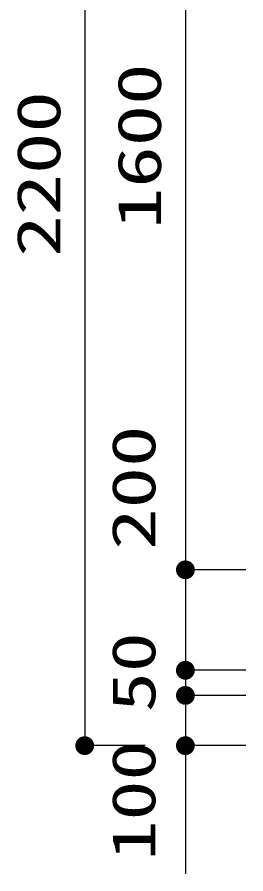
# Model space of a CAD drawing. Units: millimetres, scale not verified. Extents: x -9364 to 7955, y -6535 to 5543.
# Drawn here: x -7266 to -6812, y -4193 to -2487 of the extents above; entities that cross this region are included whole.
import ezdxf
from ezdxf.enums import TextEntityAlignment as Align

# ---------------------------------------------------------------- set-up
doc = ezdxf.new("R2010")
doc.units = ezdxf.units.MM
doc.header["$LTSCALE"] = 30
doc.layers.add('0-6_SUNPO', color=7, linetype='Continuous', lineweight=25)
doc.styles.add('ＭＳ ゴシック', font='')
doc.styles.get('ＭＳ ゴシック').set_extended_font_data('MS Gothic')

msp = doc.modelspace()

# ---------------------------------------------------------------- linework, layer by layer
at = {"layer": '0-6_SUNPO', "color": 4}
for p, q in [((-7132.11, -1738), (-7132.11, -3937.51)), ((-6932.11, -1988), (-6932.11, -3587.51)), ((-6812.11, -3587.51), (-6932.11, -3587.51)), ((-6812.11, -3587.51), (-6932.11, -3587.51)), ((-6932.11, -3587.51), (-6932.11, -3787.51)), ((-6812.11, -3787.51), (-6932.11, -3787.51)), ((-6812.11, -3787.51), (-6932.11, -3787.51)), ((-6932.11, -3787.51), (-6932.11, -3837.51)), ((-6812.11, -3837.51), (-6932.11, -3837.51)), ((-6812.11, -3837.51), (-6932.11, -3837.51)), ((-6932.11, -3837.51), (-6932.11, -3937.51)), ((-7012.11, -3937.51), (-7132.11, -3937.51)), ((-6932.11, -3937.51), (-6932.11, -4192.7)), ((-6812.11, -3937.51), (-6932.11, -3937.51))]:
    msp.add_line(p, q, dxfattribs=at)
at = {"layer": '0-6_SUNPO'}
for points in [[(-6949.43, -3580.33), (-6932.11, -3587.51), (-6950.5, -3583.85)], [(-6949.43, -3580.33), (-6932.11, -3587.51), (-6950.5, -3583.85)], [(-6947.7, -3577.09), (-6932.11, -3587.51), (-6949.43, -3580.33)], [(-6947.7, -3577.09), (-6932.11, -3587.51), (-6949.43, -3580.33)], [(-6945.37, -3574.25), (-6932.11, -3587.51), (-6947.7, -3577.09)], [(-6945.37, -3574.25), (-6932.11, -3587.51), (-6947.7, -3577.09)], [(-6942.53, -3571.92), (-6932.11, -3587.51), (-6945.37, -3574.25)], [(-6942.53, -3571.92), (-6932.11, -3587.51), (-6945.37, -3574.25)], [(-6939.29, -3570.18), (-6932.11, -3587.51), (-6942.53, -3571.92)], [(-6939.29, -3570.18), (-6932.11, -3587.51), (-6942.53, -3571.92)], [(-6935.77, -3569.12), (-6932.11, -3587.51), (-6939.29, -3570.18)], [(-6935.77, -3569.12), (-6932.11, -3587.51), (-6939.29, -3570.18)], [(-6932.11, -3568.76), (-6932.11, -3587.51), (-6935.77, -3569.12)], [(-6932.11, -3568.76), (-6932.11, -3587.51), (-6935.77, -3569.12)], [(-6928.45, -3569.12), (-6932.11, -3587.51), (-6932.11, -3568.76)], [(-6928.45, -3569.12), (-6932.11, -3587.51), (-6932.11, -3568.76)], [(-6924.94, -3570.18), (-6932.11, -3587.51), (-6928.45, -3569.12)], [(-6924.94, -3570.18), (-6932.11, -3587.51), (-6928.45, -3569.12)], [(-6921.69, -3571.92), (-6932.11, -3587.51), (-6924.94, -3570.18)], [(-6921.69, -3571.92), (-6932.11, -3587.51), (-6924.94, -3570.18)], [(-6918.85, -3574.25), (-6932.11, -3587.51), (-6921.69, -3571.92)], [(-6918.85, -3574.25), (-6932.11, -3587.51), (-6921.69, -3571.92)], [(-6916.52, -3577.09), (-6932.11, -3587.51), (-6918.85, -3574.25)], [(-6916.52, -3577.09), (-6932.11, -3587.51), (-6918.85, -3574.25)], [(-6914.79, -3580.33), (-6932.11, -3587.51), (-6916.52, -3577.09)], [(-6914.79, -3580.33), (-6932.11, -3587.51), (-6916.52, -3577.09)], [(-6913.72, -3583.85), (-6932.11, -3587.51), (-6914.79, -3580.33)], [(-6913.72, -3583.85), (-6932.11, -3587.51), (-6914.79, -3580.33)], [(-6950.5, -3583.85), (-6932.11, -3587.51), (-6950.86, -3587.51)], [(-6950.5, -3583.85), (-6932.11, -3587.51), (-6950.86, -3587.51)], [(-6950.86, -3587.51), (-6932.11, -3587.51), (-6950.5, -3591.16)], [(-6950.86, -3587.51), (-6932.11, -3587.51), (-6950.5, -3591.16)], [(-6950.5, -3591.16), (-6932.11, -3587.51), (-6949.43, -3594.68)], [(-6950.5, -3591.16), (-6932.11, -3587.51), (-6949.43, -3594.68)], [(-6949.43, -3594.68), (-6932.11, -3587.51), (-6947.7, -3597.92)], [(-6949.43, -3594.68), (-6932.11, -3587.51), (-6947.7, -3597.92)], [(-6947.7, -3597.92), (-6932.11, -3587.51), (-6945.37, -3600.76)], [(-6947.7, -3597.92), (-6932.11, -3587.51), (-6945.37, -3600.76)], [(-6945.37, -3600.76), (-6932.11, -3587.51), (-6942.53, -3603.1)], [(-6945.37, -3600.76), (-6932.11, -3587.51), (-6942.53, -3603.1)], [(-6942.53, -3603.1), (-6932.11, -3587.51), (-6939.29, -3604.83)], [(-6942.53, -3603.1), (-6932.11, -3587.51), (-6939.29, -3604.83)], [(-6939.29, -3604.83), (-6932.11, -3587.51), (-6935.77, -3605.89)], [(-6939.29, -3604.83), (-6932.11, -3587.51), (-6935.77, -3605.89)], [(-6935.77, -3605.89), (-6932.11, -3587.51), (-6932.11, -3606.26)], [(-6935.77, -3605.89), (-6932.11, -3587.51), (-6932.11, -3606.26)], [(-6913.36, -3587.51), (-6932.11, -3587.51), (-6913.72, -3583.85)], [(-6913.36, -3587.51), (-6932.11, -3587.51), (-6913.72, -3583.85)], [(-6932.11, -3606.26), (-6932.11, -3587.51), (-6928.45, -3605.89)], [(-6928.45, -3605.89), (-6932.11, -3587.51), (-6924.94, -3604.83)], [(-6924.94, -3604.83), (-6932.11, -3587.51), (-6921.69, -3603.1)], [(-6921.69, -3603.1), (-6932.11, -3587.51), (-6918.85, -3600.76)], [(-6918.85, -3600.76), (-6932.11, -3587.51), (-6916.52, -3597.92)], [(-6916.52, -3597.92), (-6932.11, -3587.51), (-6914.79, -3594.68)], [(-6914.79, -3594.68), (-6932.11, -3587.51), (-6913.72, -3591.16)], [(-6913.72, -3591.16), (-6932.11, -3587.51), (-6913.36, -3587.51)], [(-6932.11, -3606.26), (-6932.11, -3587.51), (-6928.45, -3605.89)], [(-6928.45, -3605.89), (-6932.11, -3587.51), (-6924.94, -3604.83)], [(-6924.94, -3604.83), (-6932.11, -3587.51), (-6921.69, -3603.1)], [(-6921.69, -3603.1), (-6932.11, -3587.51), (-6918.85, -3600.76)], [(-6918.85, -3600.76), (-6932.11, -3587.51), (-6916.52, -3597.92)], [(-6916.52, -3597.92), (-6932.11, -3587.51), (-6914.79, -3594.68)], [(-6914.79, -3594.68), (-6932.11, -3587.51), (-6913.72, -3591.16)], [(-6913.72, -3591.16), (-6932.11, -3587.51), (-6913.36, -3587.51)], [(-6950.5, -3783.85), (-6932.11, -3787.51), (-6950.86, -3787.51)], [(-6950.5, -3783.85), (-6932.11, -3787.51), (-6950.86, -3787.51)], [(-6949.43, -3780.33), (-6932.11, -3787.51), (-6950.5, -3783.85)], [(-6949.43, -3780.33), (-6932.11, -3787.51), (-6950.5, -3783.85)], [(-6947.7, -3777.09), (-6932.11, -3787.51), (-6949.43, -3780.33)], [(-6947.7, -3777.09), (-6932.11, -3787.51), (-6949.43, -3780.33)], [(-6945.37, -3774.25), (-6932.11, -3787.51), (-6947.7, -3777.09)], [(-6945.37, -3774.25), (-6932.11, -3787.51), (-6947.7, -3777.09)], [(-6942.53, -3771.92), (-6932.11, -3787.51), (-6945.37, -3774.25)], [(-6942.53, -3771.92), (-6932.11, -3787.51), (-6945.37, -3774.25)], [(-6939.29, -3770.18), (-6932.11, -3787.51), (-6942.53, -3771.92)], [(-6939.29, -3770.18), (-6932.11, -3787.51), (-6942.53, -3771.92)], [(-6935.77, -3769.12), (-6932.11, -3787.51), (-6939.29, -3770.18)], [(-6935.77, -3769.12), (-6932.11, -3787.51), (-6939.29, -3770.18)], [(-6932.11, -3768.76), (-6932.11, -3787.51), (-6935.77, -3769.12)], [(-6932.11, -3768.76), (-6932.11, -3787.51), (-6935.77, -3769.12)], [(-6928.45, -3769.12), (-6932.11, -3787.51), (-6932.11, -3768.76)], [(-6928.45, -3769.12), (-6932.11, -3787.51), (-6932.11, -3768.76)], [(-6924.94, -3770.18), (-6932.11, -3787.51), (-6928.45, -3769.12)], [(-6924.94, -3770.18), (-6932.11, -3787.51), (-6928.45, -3769.12)], [(-6921.69, -3771.92), (-6932.11, -3787.51), (-6924.94, -3770.18)], [(-6921.69, -3771.92), (-6932.11, -3787.51), (-6924.94, -3770.18)], [(-6918.85, -3774.25), (-6932.11, -3787.51), (-6921.69, -3771.92)], [(-6918.85, -3774.25), (-6932.11, -3787.51), (-6921.69, -3771.92)], [(-6916.52, -3777.09), (-6932.11, -3787.51), (-6918.85, -3774.25)], [(-6916.52, -3777.09), (-6932.11, -3787.51), (-6918.85, -3774.25)], [(-6914.79, -3780.33), (-6932.11, -3787.51), (-6916.52, -3777.09)], [(-6914.79, -3780.33), (-6932.11, -3787.51), (-6916.52, -3777.09)], [(-6913.72, -3783.85), (-6932.11, -3787.51), (-6914.79, -3780.33)], [(-6913.72, -3783.85), (-6932.11, -3787.51), (-6914.79, -3780.33)], [(-6913.36, -3787.51), (-6932.11, -3787.51), (-6913.72, -3783.85)], [(-6913.36, -3787.51), (-6932.11, -3787.51), (-6913.72, -3783.85)], [(-6950.86, -3787.51), (-6932.11, -3787.51), (-6950.5, -3791.16)], [(-6950.86, -3787.51), (-6932.11, -3787.51), (-6950.5, -3791.16)], [(-6950.5, -3791.16), (-6932.11, -3787.51), (-6949.43, -3794.68)], [(-6950.5, -3791.16), (-6932.11, -3787.51), (-6949.43, -3794.68)], [(-6949.43, -3794.68), (-6932.11, -3787.51), (-6947.7, -3797.92)], [(-6949.43, -3794.68), (-6932.11, -3787.51), (-6947.7, -3797.92)], [(-6947.7, -3797.92), (-6932.11, -3787.51), (-6945.37, -3800.76)], [(-6947.7, -3797.92), (-6932.11, -3787.51), (-6945.37, -3800.76)], [(-6945.37, -3800.76), (-6932.11, -3787.51), (-6942.53, -3803.1)], [(-6945.37, -3800.76), (-6932.11, -3787.51), (-6942.53, -3803.1)], [(-6942.53, -3803.1), (-6932.11, -3787.51), (-6939.29, -3804.83)], [(-6942.53, -3803.1), (-6932.11, -3787.51), (-6939.29, -3804.83)], [(-6939.29, -3804.83), (-6932.11, -3787.51), (-6935.77, -3805.89)], [(-6939.29, -3804.83), (-6932.11, -3787.51), (-6935.77, -3805.89)], [(-6935.77, -3805.89), (-6932.11, -3787.51), (-6932.11, -3806.26)], [(-6935.77, -3805.89), (-6932.11, -3787.51), (-6932.11, -3806.26)], [(-6932.11, -3806.26), (-6932.11, -3787.51), (-6928.45, -3805.89)], [(-6928.45, -3805.89), (-6932.11, -3787.51), (-6924.94, -3804.83)], [(-6924.94, -3804.83), (-6932.11, -3787.51), (-6921.69, -3803.1)], [(-6921.69, -3803.1), (-6932.11, -3787.51), (-6918.85, -3800.76)], [(-6918.85, -3800.76), (-6932.11, -3787.51), (-6916.52, -3797.92)], [(-6916.52, -3797.92), (-6932.11, -3787.51), (-6914.79, -3794.68)], [(-6914.79, -3794.68), (-6932.11, -3787.51), (-6913.72, -3791.16)], [(-6913.72, -3791.16), (-6932.11, -3787.51), (-6913.36, -3787.51)], [(-6932.11, -3806.26), (-6932.11, -3787.51), (-6928.45, -3805.89)], [(-6928.45, -3805.89), (-6932.11, -3787.51), (-6924.94, -3804.83)], [(-6924.94, -3804.83), (-6932.11, -3787.51), (-6921.69, -3803.1)], [(-6921.69, -3803.1), (-6932.11, -3787.51), (-6918.85, -3800.76)], [(-6918.85, -3800.76), (-6932.11, -3787.51), (-6916.52, -3797.92)], [(-6916.52, -3797.92), (-6932.11, -3787.51), (-6914.79, -3794.68)], [(-6914.79, -3794.68), (-6932.11, -3787.51), (-6913.72, -3791.16)], [(-6913.72, -3791.16), (-6932.11, -3787.51), (-6913.36, -3787.51)], [(-6935.77, -3819.12), (-6932.11, -3837.51), (-6939.29, -3820.18)], [(-6935.77, -3819.12), (-6932.11, -3837.51), (-6939.29, -3820.18)], [(-6932.11, -3818.76), (-6932.11, -3837.51), (-6935.77, -3819.12)], [(-6932.11, -3818.76), (-6932.11, -3837.51), (-6935.77, -3819.12)], [(-6928.45, -3819.12), (-6932.11, -3837.51), (-6932.11, -3818.76)], [(-6928.45, -3819.12), (-6932.11, -3837.51), (-6932.11, -3818.76)], [(-6924.94, -3820.18), (-6932.11, -3837.51), (-6928.45, -3819.12)], [(-6924.94, -3820.18), (-6932.11, -3837.51), (-6928.45, -3819.12)], [(-6950.5, -3833.85), (-6932.11, -3837.51), (-6950.86, -3837.51)], [(-6950.5, -3833.85), (-6932.11, -3837.51), (-6950.86, -3837.51)], [(-6949.43, -3830.33), (-6932.11, -3837.51), (-6950.5, -3833.85)], [(-6949.43, -3830.33), (-6932.11, -3837.51), (-6950.5, -3833.85)], [(-6947.7, -3827.09), (-6932.11, -3837.51), (-6949.43, -3830.33)], [(-6947.7, -3827.09), (-6932.11, -3837.51), (-6949.43, -3830.33)], [(-6945.37, -3824.25), (-6932.11, -3837.51), (-6947.7, -3827.09)], [(-6945.37, -3824.25), (-6932.11, -3837.51), (-6947.7, -3827.09)], [(-6942.53, -3821.92), (-6932.11, -3837.51), (-6945.37, -3824.25)], [(-6942.53, -3821.92), (-6932.11, -3837.51), (-6945.37, -3824.25)], [(-6939.29, -3820.18), (-6932.11, -3837.51), (-6942.53, -3821.92)], [(-6939.29, -3820.18), (-6932.11, -3837.51), (-6942.53, -3821.92)], [(-6921.69, -3821.92), (-6932.11, -3837.51), (-6924.94, -3820.18)], [(-6921.69, -3821.92), (-6932.11, -3837.51), (-6924.94, -3820.18)], [(-6918.85, -3824.25), (-6932.11, -3837.51), (-6921.69, -3821.92)], [(-6918.85, -3824.25), (-6932.11, -3837.51), (-6921.69, -3821.92)], [(-6916.52, -3827.09), (-6932.11, -3837.51), (-6918.85, -3824.25)], [(-6916.52, -3827.09), (-6932.11, -3837.51), (-6918.85, -3824.25)], [(-6914.79, -3830.33), (-6932.11, -3837.51), (-6916.52, -3827.09)], [(-6914.79, -3830.33), (-6932.11, -3837.51), (-6916.52, -3827.09)], [(-6913.72, -3833.85), (-6932.11, -3837.51), (-6914.79, -3830.33)], [(-6913.72, -3833.85), (-6932.11, -3837.51), (-6914.79, -3830.33)], [(-6913.36, -3837.51), (-6932.11, -3837.51), (-6913.72, -3833.85)], [(-6913.36, -3837.51), (-6932.11, -3837.51), (-6913.72, -3833.85)], [(-6950.86, -3837.51), (-6932.11, -3837.51), (-6950.5, -3841.16)], [(-6950.86, -3837.51), (-6932.11, -3837.51), (-6950.5, -3841.16)], [(-6950.5, -3841.16), (-6932.11, -3837.51), (-6949.43, -3844.68)], [(-6950.5, -3841.16), (-6932.11, -3837.51), (-6949.43, -3844.68)], [(-6949.43, -3844.68), (-6932.11, -3837.51), (-6947.7, -3847.92)], [(-6949.43, -3844.68), (-6932.11, -3837.51), (-6947.7, -3847.92)], [(-6947.7, -3847.92), (-6932.11, -3837.51), (-6945.37, -3850.76)], [(-6947.7, -3847.92), (-6932.11, -3837.51), (-6945.37, -3850.76)], [(-6945.37, -3850.76), (-6932.11, -3837.51), (-6942.53, -3853.1)], [(-6945.37, -3850.76), (-6932.11, -3837.51), (-6942.53, -3853.1)], [(-6942.53, -3853.1), (-6932.11, -3837.51), (-6939.29, -3854.83)], [(-6942.53, -3853.1), (-6932.11, -3837.51), (-6939.29, -3854.83)], [(-6939.29, -3854.83), (-6932.11, -3837.51), (-6935.77, -3855.89)], [(-6939.29, -3854.83), (-6932.11, -3837.51), (-6935.77, -3855.89)], [(-6935.77, -3855.89), (-6932.11, -3837.51), (-6932.11, -3856.26)], [(-6935.77, -3855.89), (-6932.11, -3837.51), (-6932.11, -3856.26)], [(-6932.11, -3856.26), (-6932.11, -3837.51), (-6928.45, -3855.89)], [(-6928.45, -3855.89), (-6932.11, -3837.51), (-6924.94, -3854.83)], [(-6924.94, -3854.83), (-6932.11, -3837.51), (-6921.69, -3853.1)], [(-6921.69, -3853.1), (-6932.11, -3837.51), (-6918.85, -3850.76)], [(-6918.85, -3850.76), (-6932.11, -3837.51), (-6916.52, -3847.92)], [(-6916.52, -3847.92), (-6932.11, -3837.51), (-6914.79, -3844.68)], [(-6914.79, -3844.68), (-6932.11, -3837.51), (-6913.72, -3841.16)], [(-6913.72, -3841.16), (-6932.11, -3837.51), (-6913.36, -3837.51)], [(-6932.11, -3856.26), (-6932.11, -3837.51), (-6928.45, -3855.89)], [(-6928.45, -3855.89), (-6932.11, -3837.51), (-6924.94, -3854.83)], [(-6924.94, -3854.83), (-6932.11, -3837.51), (-6921.69, -3853.1)], [(-6921.69, -3853.1), (-6932.11, -3837.51), (-6918.85, -3850.76)], [(-6918.85, -3850.76), (-6932.11, -3837.51), (-6916.52, -3847.92)], [(-6916.52, -3847.92), (-6932.11, -3837.51), (-6914.79, -3844.68)], [(-6914.79, -3844.68), (-6932.11, -3837.51), (-6913.72, -3841.16)], [(-6913.72, -3841.16), (-6932.11, -3837.51), (-6913.36, -3837.51)], [(-7142.53, -3921.92), (-7132.11, -3937.51), (-7145.37, -3924.25)], [(-7139.29, -3920.18), (-7132.11, -3937.51), (-7142.53, -3921.92)], [(-7135.77, -3919.12), (-7132.11, -3937.51), (-7139.29, -3920.18)], [(-7132.11, -3918.76), (-7132.11, -3937.51), (-7135.77, -3919.12)], [(-7128.45, -3919.12), (-7132.11, -3937.51), (-7132.11, -3918.76)], [(-7124.94, -3920.18), (-7132.11, -3937.51), (-7128.45, -3919.12)], [(-7121.69, -3921.92), (-7132.11, -3937.51), (-7124.94, -3920.18)], [(-7118.85, -3924.25), (-7132.11, -3937.51), (-7121.69, -3921.92)], [(-6942.53, -3921.92), (-6932.11, -3937.51), (-6945.37, -3924.25)], [(-6939.29, -3920.18), (-6932.11, -3937.51), (-6942.53, -3921.92)], [(-6935.77, -3919.12), (-6932.11, -3937.51), (-6939.29, -3920.18)], [(-6932.11, -3918.76), (-6932.11, -3937.51), (-6935.77, -3919.12)], [(-6928.45, -3919.12), (-6932.11, -3937.51), (-6932.11, -3918.76)], [(-6924.94, -3920.18), (-6932.11, -3937.51), (-6928.45, -3919.12)], [(-6921.69, -3921.92), (-6932.11, -3937.51), (-6924.94, -3920.18)], [(-6918.85, -3924.25), (-6932.11, -3937.51), (-6921.69, -3921.92)], [(-7150.5, -3933.85), (-7132.11, -3937.51), (-7150.86, -3937.51)], [(-7150.86, -3937.51), (-7132.11, -3937.51), (-7150.5, -3941.16)], [(-7149.43, -3930.33), (-7132.11, -3937.51), (-7150.5, -3933.85)], [(-7150.5, -3941.16), (-7132.11, -3937.51), (-7149.43, -3944.68)], [(-7147.7, -3927.09), (-7132.11, -3937.51), (-7149.43, -3930.33)], [(-7149.43, -3944.68), (-7132.11, -3937.51), (-7147.7, -3947.92)], [(-7145.37, -3924.25), (-7132.11, -3937.51), (-7147.7, -3927.09)], [(-7147.7, -3947.92), (-7132.11, -3937.51), (-7145.37, -3950.76)], [(-7145.37, -3950.76), (-7132.11, -3937.51), (-7142.53, -3953.1)], [(-7142.53, -3953.1), (-7132.11, -3937.51), (-7139.29, -3954.83)], [(-7139.29, -3954.83), (-7132.11, -3937.51), (-7135.77, -3955.89)], [(-7135.77, -3955.89), (-7132.11, -3937.51), (-7132.11, -3956.26)], [(-7116.52, -3927.09), (-7132.11, -3937.51), (-7118.85, -3924.25)], [(-7114.79, -3930.33), (-7132.11, -3937.51), (-7116.52, -3927.09)], [(-7113.72, -3933.85), (-7132.11, -3937.51), (-7114.79, -3930.33)], [(-7113.36, -3937.51), (-7132.11, -3937.51), (-7113.72, -3933.85)], [(-7132.11, -3956.26), (-7132.11, -3937.51), (-7128.45, -3955.89)], [(-7128.45, -3955.89), (-7132.11, -3937.51), (-7124.94, -3954.83)], [(-7124.94, -3954.83), (-7132.11, -3937.51), (-7121.69, -3953.1)], [(-7121.69, -3953.1), (-7132.11, -3937.51), (-7118.85, -3950.76)], [(-7118.85, -3950.76), (-7132.11, -3937.51), (-7116.52, -3947.92)], [(-7116.52, -3947.92), (-7132.11, -3937.51), (-7114.79, -3944.68)], [(-7114.79, -3944.68), (-7132.11, -3937.51), (-7113.72, -3941.16)], [(-7113.72, -3941.16), (-7132.11, -3937.51), (-7113.36, -3937.51)], [(-6950.5, -3933.85), (-6932.11, -3937.51), (-6950.86, -3937.51)], [(-6950.86, -3937.51), (-6932.11, -3937.51), (-6950.5, -3941.16)], [(-6949.43, -3930.33), (-6932.11, -3937.51), (-6950.5, -3933.85)], [(-6950.5, -3941.16), (-6932.11, -3937.51), (-6949.43, -3944.68)], [(-6947.7, -3927.09), (-6932.11, -3937.51), (-6949.43, -3930.33)], [(-6949.43, -3944.68), (-6932.11, -3937.51), (-6947.7, -3947.92)], [(-6945.37, -3924.25), (-6932.11, -3937.51), (-6947.7, -3927.09)], [(-6947.7, -3947.92), (-6932.11, -3937.51), (-6945.37, -3950.76)], [(-6945.37, -3950.76), (-6932.11, -3937.51), (-6942.53, -3953.1)], [(-6942.53, -3953.1), (-6932.11, -3937.51), (-6939.29, -3954.83)], [(-6939.29, -3954.83), (-6932.11, -3937.51), (-6935.77, -3955.89)], [(-6935.77, -3955.89), (-6932.11, -3937.51), (-6932.11, -3956.26)], [(-6916.52, -3927.09), (-6932.11, -3937.51), (-6918.85, -3924.25)], [(-6914.79, -3930.33), (-6932.11, -3937.51), (-6916.52, -3927.09)], [(-6913.72, -3933.85), (-6932.11, -3937.51), (-6914.79, -3930.33)], [(-6913.36, -3937.51), (-6932.11, -3937.51), (-6913.72, -3933.85)], [(-6932.11, -3956.26), (-6932.11, -3937.51), (-6928.45, -3955.89)], [(-6928.45, -3955.89), (-6932.11, -3937.51), (-6924.94, -3954.83)], [(-6924.94, -3954.83), (-6932.11, -3937.51), (-6921.69, -3953.1)], [(-6921.69, -3953.1), (-6932.11, -3937.51), (-6918.85, -3950.76)], [(-6918.85, -3950.76), (-6932.11, -3937.51), (-6916.52, -3947.92)], [(-6916.52, -3947.92), (-6932.11, -3937.51), (-6914.79, -3944.68)], [(-6914.79, -3944.68), (-6932.11, -3937.51), (-6913.72, -3941.16)], [(-6913.72, -3941.16), (-6932.11, -3937.51), (-6913.36, -3937.51)]]:
    msp.add_solid(points, dxfattribs=at)

# ---------------------------------------------------------------- texts
at = {"layer": '0-6_SUNPO', "color": 3, "style": 'ＭＳ ゴシック'}
for s, width, p in [('1600', 1.4, (-6954.61, -2909.47)), ('2200', 1.4, (-7154.61, -2964.61)), ('200', 1.4, (-6965.86, -3547.76)), ('50', 1.35, (-6965.86, -3870.79)), ('100', 1.35, (-6965.86, -4165.93))]:
    msp.add_text(s, height=86.59, rotation=90, dxfattribs=dict(at, width=width)).set_placement(p, align=Align.BOTTOM_LEFT)

doc.saveas('drawing.dxf')
